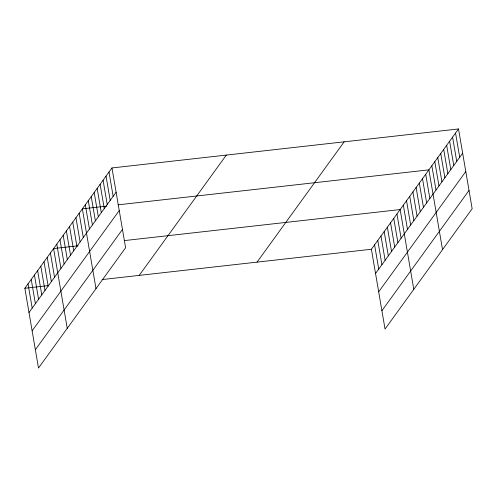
<?xml version="1.0" encoding="UTF-8"?>
<svg xmlns="http://www.w3.org/2000/svg" width="497" height="497" viewBox="0 0 497 497"><rect width="100%" height="100%" fill="white"/><g stroke="black" fill="none" stroke-linecap="round" stroke-linejoin="round"><path stroke-width="0.75" d="M111.962 167.955L125.604 247.742L38.486 368.047L24.85 288.26L111.962 167.955L458.514 128.953L472.15 208.74L385.038 329.045L371.396 249.258L458.514 128.953M29 312.526L116.112 192.221M32.131 330.847L119.243 210.542M35.355 349.72L122.473 229.415M139.21 275.388L226.328 155.083M257.036 262.13L344.154 141.825M375.546 273.524L462.657 153.219M378.677 291.845L465.788 171.54M381.901 310.724L469.019 190.419M106.849 206.1L82.347 208.858L95.983 288.645M117.988 204.845L428.892 169.856L442.529 249.643M78.104 245.798L53.595 248.556L67.238 328.343M124.144 240.616L400.147 209.56L413.784 289.347M24.85 288.26L48.613 285.582M102.078 279.569L371.396 249.258M455.55 133.047L459.7 157.313M452.587 137.135L456.737 161.401M449.623 141.229L453.773 165.489M446.666 145.317L450.81 169.583M443.703 149.404L447.853 173.67M440.74 153.498L444.89 177.764M437.776 157.586L441.926 181.852M434.819 161.68L438.963 185.946M431.856 165.768L436.006 190.034M425.699 174.273L429.849 198.533M422.506 178.684L426.65 202.944M419.313 183.095L423.456 207.355M416.113 187.506L420.263 211.772M412.92 191.917L417.07 216.183M409.727 196.327L413.877 220.593M406.534 200.738L410.684 225.004M403.34 205.149L407.49 229.415M396.954 213.971L401.098 238.237M393.754 218.382L397.904 242.648M390.561 222.793L394.711 247.059M387.368 227.204L391.518 251.47M384.175 231.614L388.325 255.88M380.982 236.025L385.125 260.291M377.788 240.436L381.932 264.702M374.589 244.847L378.739 269.113M109.005 172.043L113.148 196.309M106.041 176.137L110.191 200.397M103.078 180.225L107.228 204.491M100.114 184.312L104.264 208.578M97.157 188.406L101.301 212.673M94.194 192.494L98.338 216.76M91.231 196.588L95.381 220.854M88.267 200.676L92.417 224.942M85.31 204.764L89.454 229.03M79.153 213.269L83.297 237.535M75.954 217.68L80.104 241.946M72.761 222.091L76.911 246.357M69.568 226.502L73.718 250.768M66.374 230.912L70.524 255.178M63.181 235.323L67.325 259.589M59.988 239.734L64.132 264M56.795 244.145L60.938 268.411M50.402 252.967L54.552 277.233M47.209 257.378L51.359 281.644M44.016 261.789L48.166 286.055M40.822 266.199L44.966 290.465M37.629 270.616L41.773 294.876M34.43 275.027L38.58 299.287M31.236 279.438L35.386 303.698M28.043 283.849L32.193 308.115"/></g></svg>
